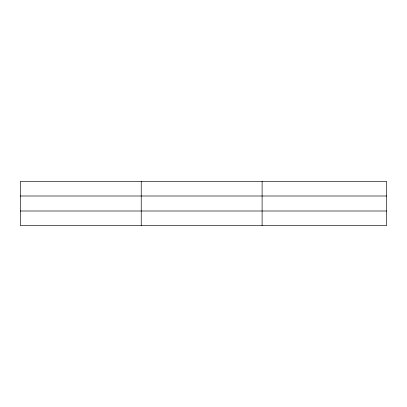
<?xml version="1.0" encoding="UTF-8"?>
<svg xmlns="http://www.w3.org/2000/svg" width="407" height="407" viewBox="0 0 407 407"><rect width="100%" height="100%" fill="white"/><g stroke="black" fill="none" stroke-linecap="round" stroke-linejoin="round"><path stroke-width="0.61" d="M141.229 225.57L141.229 181.43M262.108 225.57L262.108 181.43M386.65 211.004L386.65 225.57L20.35 225.57L20.35 181.43L386.65 181.43L386.65 211.004L20.35 211.004M20.35 195.996L386.65 195.996"/></g></svg>
